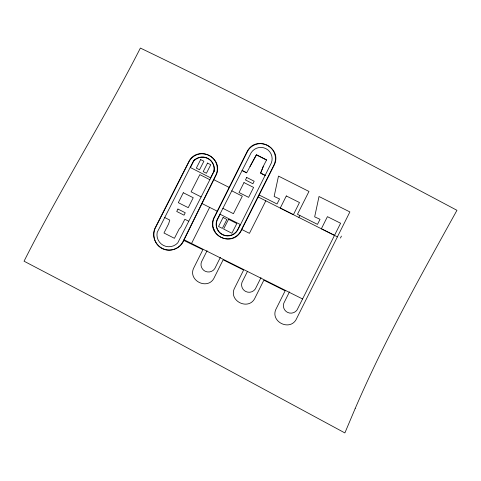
<?xml version="1.0" encoding="UTF-8"?>
<svg xmlns="http://www.w3.org/2000/svg" width="481" height="481" viewBox="0 0 481 481"><rect width="100%" height="100%" fill="white"/><g stroke="black" fill="none" stroke-linecap="round" stroke-linejoin="round"><path stroke-width="0.72" d="M195.454 159.187L193.512 160.907L157.191 232.371A11.977 11.977 0 0 0 163.492 245.454L165.921 246.374A11.977 11.977 0 0 0 177.784 242.839L214.105 171.374L214.352 168.789M263.408 166.173L260.588 173.172L265.085 175.457M162.307 248.653C170.202 252.639 180.585 248.659 183.802 240.428L216.612 174.068C223.07 157.467 198.611 145.376 189.346 160.588L155.802 226.581C151.208 234.139 154.353 244.799 162.307 248.653L162.416 248.436A15.428 15.428 0 0 0 183.586 240.32L216.396 173.966A15.061 15.061 0 0 0 189.556 160.696L156.018 226.689A15.428 15.428 0 0 0 162.416 248.436M183.802 240.428L202.88 249.699L193.44 268.596C188.408 280.663 207.07 289.983 213.696 278.721L223.142 259.818L243.614 270.045L234.169 288.949C229.142 301.01 247.805 310.335 254.431 299.068L263.871 280.17L285.155 290.807L275.715 309.704C270.689 321.765 289.352 331.09 295.977 319.823L349.879 211.923L319.017 196.507L314.664 216.847L320.033 219.312L317.484 224.368L297.468 214.292L308.97 191.444L278.493 176.1L274.134 196.44L279.545 198.96L277.014 203.992L259.145 194.997M191.54 243.494L209.644 207.371M207.07 250.721L201.401 262.067A7.504 7.504 0 0 0 203.649 270.232L205.146 271.218A7.504 7.504 0 0 0 214.712 268.717L220.376 257.365M240.488 224.621L271.26 163.113A11.34 11.34 0 0 0 265.927 148.641A11.34 11.34 0 0 0 251.094 152.862L216.979 219.973L216.228 222.739A11.568 11.568 0 0 0 235.75 232.666L237.542 230.423L240.488 224.621L219.931 214.171M247.45 271.428L241.997 282.347A7.504 7.504 0 0 0 244.24 290.512L245.737 291.498A7.504 7.504 0 0 0 255.309 288.997L260.973 277.651M289.466 291.883L283.796 303.228A7.504 7.504 0 0 0 286.045 311.393L287.542 312.379A7.504 7.504 0 0 0 297.108 309.878L340.596 223.238L327.423 216.66L321.368 228.782L334.535 235.359M241.787 229.485L274.098 165.296C283.081 147.823 255.67 134.085 247.048 151.737L214.851 215.981C203.824 234.644 233.435 249.483 241.787 229.485L249.435 233.333L265.813 200.811M298.893 217.304L299.879 215.344M340.44 238.065L341.426 236.099M190.404 167.556L193.729 161.015A11.748 11.748 0 0 1 213.895 171.266L210.57 177.802M220.148 214.279L217.196 220.082A11.328 11.328 0 0 0 222.541 234.481A11.328 11.328 0 0 0 237.325 230.315L240.278 224.513M249.934 166.552L256.391 154.714L266.594 159.902L263.245 166.432L260.678 173.046L265.151 175.325M184.115 239.785L302.561 298.96M213.817 179.72L229.166 187.416M202.032 203.559L217.25 211.189M258.159 196.957L337.421 236.862M266.504 160.017L256.439 154.9L246.621 172.847L242.105 170.551M242.141 170.472L246.663 172.769M190.187 167.442L210.786 177.91M209.866 179.72L199.843 174.627L191.095 191.835L201.118 196.927M231.794 190.837L242.31 196.182L233.417 213.684L222.895 208.339M188.756 221.254L184.842 219.264L181.018 226.785L179.058 229.196L174.429 238.311L163.973 232.996L168.609 223.881L169.781 220.088L164.736 217.52M213.323 228.03L214.977 231.812M193.512 160.907A11.977 11.977 0 0 1 214.105 171.374M355.2 408.489L344.871 432.93L119.366 311.135L24.05 261.201C60.492 188.883 103.565 120.184 140.38 48.07C247.276 99.429 352.266 154.617 456.95 210.305C420.989 275.282 384.596 340.193 355.2 408.489M183.291 192.743L178.313 202.675L188.245 207.66L193.23 197.721L183.291 192.743M247.264 151.846L215.067 216.089A14.893 14.893 0 0 0 220.995 237.337A14.893 14.893 0 0 0 241.57 229.371L273.887 165.187A14.887 14.887 0 0 0 267.244 145.208A14.887 14.887 0 0 0 247.264 151.846M243.981 182.594L239.003 192.532L248.623 197.354L253.601 187.416L243.981 182.594M286.309 195.959L280.255 208.081L293.422 214.658L299.477 202.537L286.309 195.959M200.661 159.59L196.32 168.128L199.549 169.769L203.89 161.225L200.661 159.59M177.946 209.055L176.725 211.46L184.019 215.169L185.239 212.758L177.946 209.055M207.533 163.083L203.192 171.621L206.421 173.262L210.762 164.718L207.533 163.083M223.088 217.508L218.536 226.461L222.342 228.397L226.894 219.438L223.088 217.508M246.735 177.453L245.46 179.96L252.904 183.742L254.178 181.235L246.735 177.453M228.553 219.324L223.611 229.04L231.884 233.243L236.826 223.527L228.553 219.324"/></g></svg>
